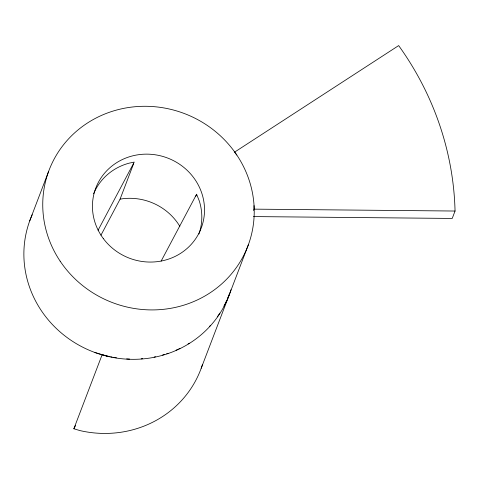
<?xml version="1.0" encoding="UTF-8"?>
<svg xmlns="http://www.w3.org/2000/svg" width="479" height="479" viewBox="0 0 479 479"><rect width="100%" height="100%" fill="white"/><g stroke="black" fill="none" stroke-linecap="round" stroke-linejoin="round"><path stroke-width="0.72" d="M253.505 210.491L254.02 209.143L254.044 205.593M29.728 220.879L48.595 171.47M100.955 235.201L120.079 199.15L133.701 163.489M202.401 364.782A106.398 101.135 20.9 0 1 79.963 430.591L73.85 428.771L102.153 354.658A106.17 100.919 20.9 0 0 109.26 356.484M195.809 196.342L196.606 194.246L199.3 200.97A56.39 53.6 20.9 0 1 198.929 234.021M201.21 368.255L248.373 244.739M236.812 155.034L234.584 152.13L398.66 45.589A308.554 293.286 20.9 0 1 455.05 211.035L452.218 218.442L253.433 216.58M98.069 230.267L134.234 162.094L129.168 163.153A56.39 53.6 20.9 0 0 93.609 193.785M161.13 261.121L196.606 194.246M73.85 428.771L75.604 425.478M120.079 199.15L122.81 198.713A56.39 53.6 20.9 0 1 179.853 226.363M254.02 209.143L455.05 211.035M94.932 352.508L108.266 356.478M231.016 289.687A106.398 101.135 20.9 0 1 93.986 352.161A106.398 101.135 20.9 0 1 32.207 214.742M226.836 300.147A106.17 100.919 20.9 0 1 223.927 306.129M219.813 313.146A106.17 100.919 20.9 0 1 217.322 316.829M210.365 325.51A106.17 100.919 20.9 0 1 209.359 326.606M189.283 343.209A106.17 100.919 20.9 0 1 188.073 343.952M179.948 348.401A106.17 100.919 20.9 0 1 178.661 349.017M177.368 349.616A106.17 100.919 20.9 0 1 176.062 350.203M168.045 353.334A106.17 100.919 20.9 0 1 166.686 353.789M164.632 354.442A106.17 100.919 20.9 0 1 162.561 355.053M155.549 356.783A106.17 100.919 20.9 0 1 154.136 357.077M142.652 358.699A106.17 100.919 20.9 0 1 141.203 358.819M129.552 359.052A106.17 100.919 20.9 0 1 126.642 358.915M116.457 357.831A106.17 100.919 20.9 0 1 113.571 357.352M112.128 357.083A106.17 100.919 20.9 0 1 110.691 356.789M229.07 294.675A106.17 100.919 20.9 0 1 227.429 298.794M60.156 261.169A106.398 101.135 20.9 0 0 242.997 256.822A106.398 101.135 20.9 0 0 142.305 106.314A106.398 101.135 20.9 0 0 60.156 261.169M103.332 238.578A56.39 53.6 20.9 0 0 199.809 231.435A56.39 53.6 20.9 0 0 142.311 154.298A56.39 53.6 20.9 0 0 103.332 238.578"/></g></svg>
